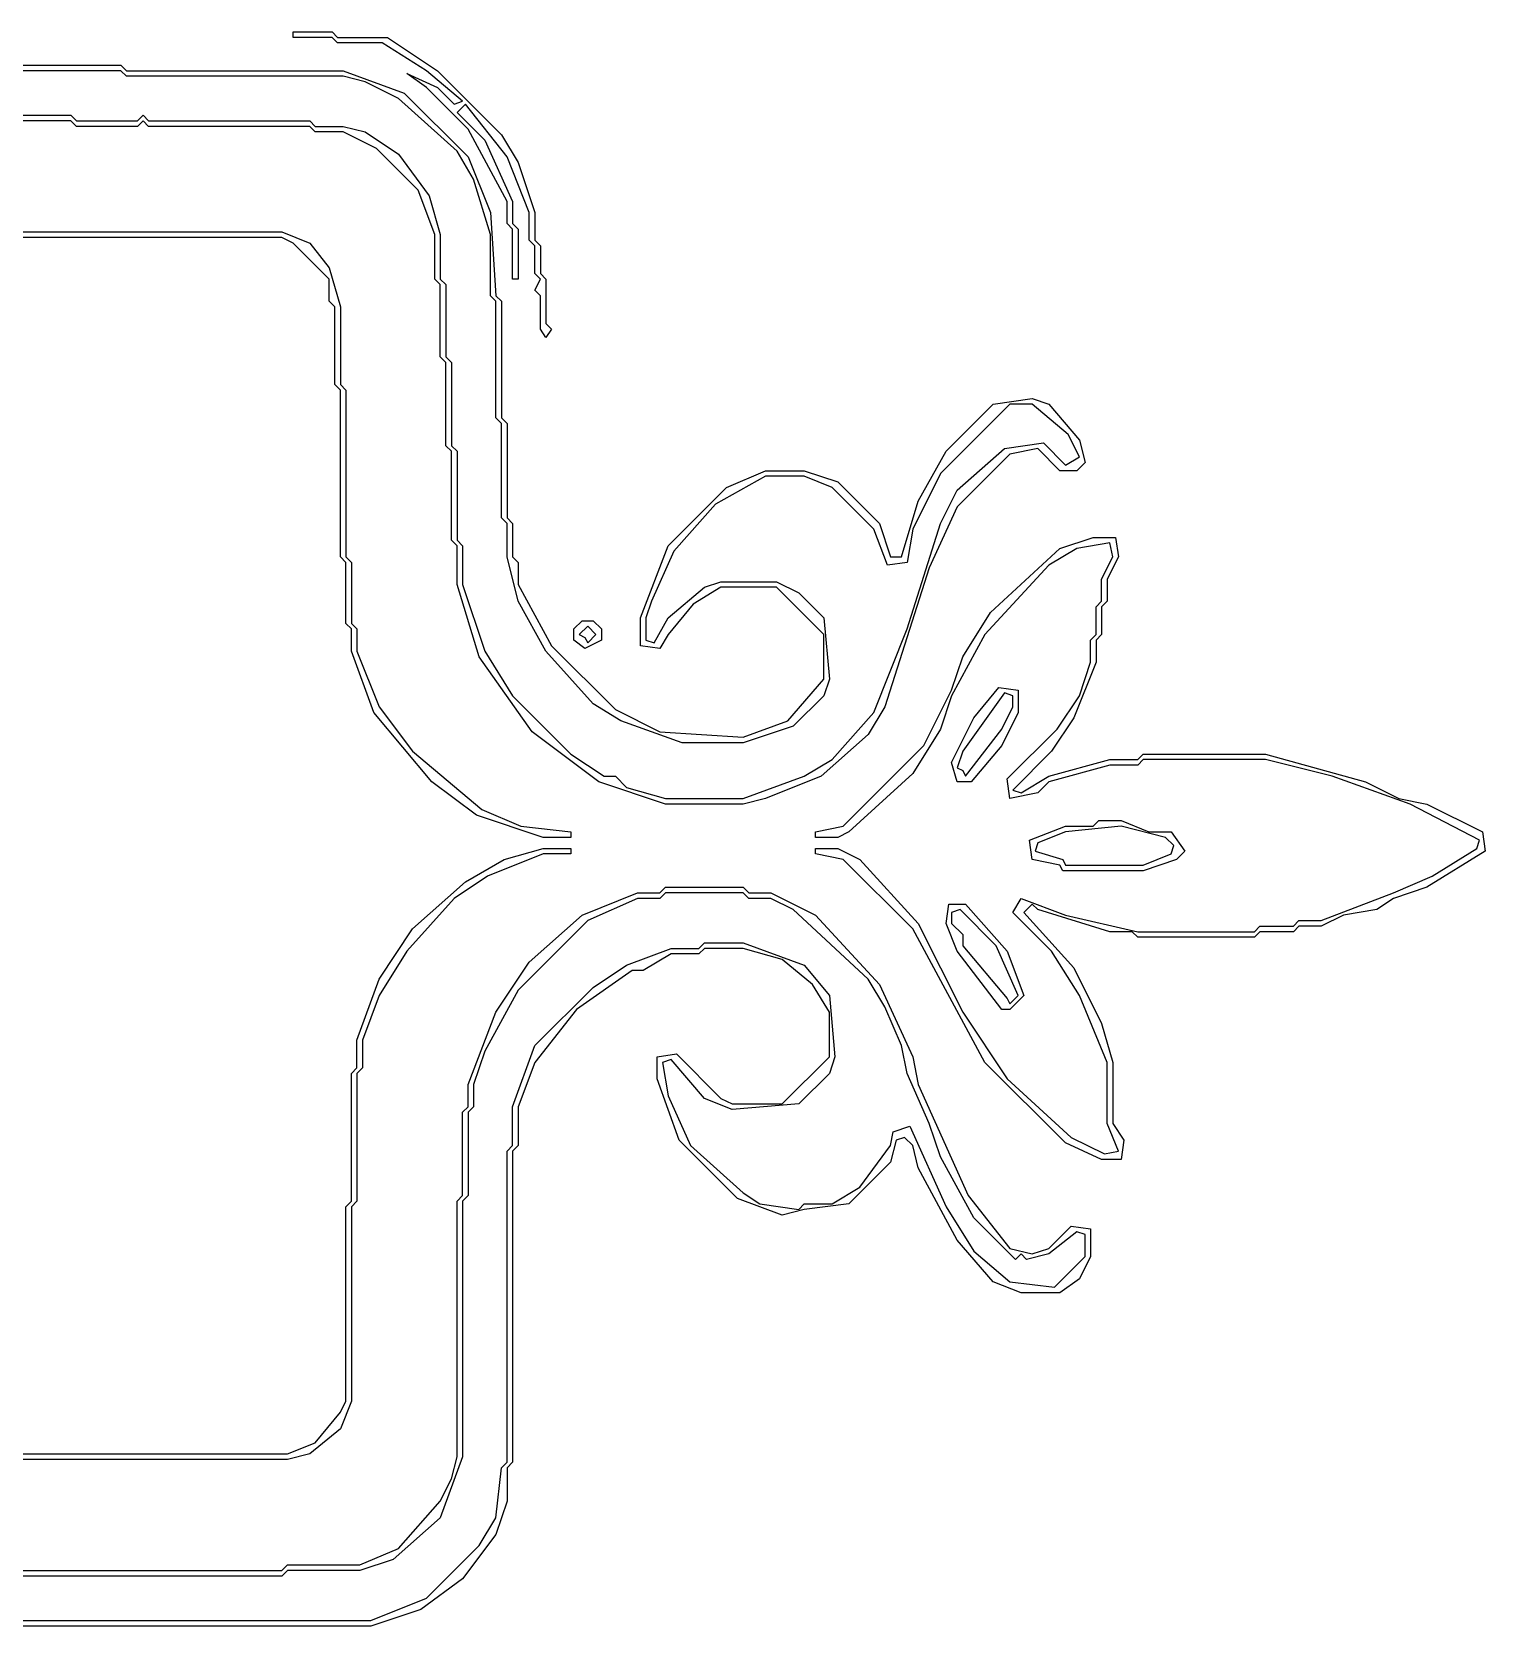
# Model space of a CAD drawing. Extents: x 0.2 to 6.6, y 0.38 to 3.24.
# Drawn here: x 5.461 to 6.598, y 1.198 to 2.446 of the extents above; entities that cross this region are included whole.
import ezdxf

# ---------------------------------------------------------------- set-up
doc = ezdxf.new("R2010")
doc.units = 0

msp = doc.modelspace()

# ---------------------------------------------------------------- linework, layer by layer
at = {"color": 7}
for points in [[(5.863, 2.2065), (5.8587, 2.213), (5.8587, 2.2391), (5.8543, 2.2435), (5.8587, 2.2522), (5.8543, 2.2565), (5.8543, 2.2783), (5.85, 2.2826), (5.85, 2.3043), (5.8326, 2.3478), (5.8, 2.3891), (5.7935, 2.3826), (5.8152, 2.3609), (5.837, 2.313), (5.837, 2.2957), (5.8413, 2.2913), (5.8413, 2.2522), (5.837, 2.2522), (5.837, 2.2913), (5.8326, 2.2957), (5.8326, 2.313), (5.8022, 2.3696), (5.7696, 2.4022), (5.7543, 2.413), (5.7783, 2.4022), (5.7913, 2.3891), (5.7978, 2.3913), (5.7696, 2.4152), (5.7348, 2.437), (5.7, 2.437), (5.6957, 2.4413), (5.6652, 2.4413), (5.6652, 2.4457), (5.6957, 2.4457), (5.7, 2.4413), (5.7391, 2.4413), (5.7783, 2.4152), (5.8283, 2.3652), (5.8413, 2.3435), (5.8543, 2.3043), (5.8543, 2.2826), (5.8587, 2.2783), (5.8587, 2.2565), (5.863, 2.2522), (5.863, 2.2174), (5.8674, 2.213), (5.863, 2.2065)], [(6.2978, 1.563), (6.2696, 1.5761), (6.2065, 1.6391), (6.15, 1.7435), (6.0957, 1.7978), (6.0739, 1.8022), (6.0739, 1.8065), (6.0913, 1.8065), (6.1087, 1.7978), (6.1543, 1.7478), (6.1891, 1.6783), (6.2239, 1.6261), (6.2739, 1.5804), (6.3, 1.5674), (6.3109, 1.5696), (6.3022, 1.5913), (6.3022, 1.6391), (6.2804, 1.6913), (6.2587, 1.7261), (6.2283, 1.7565), (6.2348, 1.7674), (6.2696, 1.7543), (6.3261, 1.7413), (6.4174, 1.7413), (6.4217, 1.7457), (6.4478, 1.7457), (6.4522, 1.75), (6.4696, 1.75), (6.5261, 1.7717), (6.5565, 1.7848), (6.5913, 1.8065), (6.5935, 1.813), (6.5391, 1.8413), (6.4783, 1.863), (6.4261, 1.8761), (6.3304, 1.8761), (6.3261, 1.8717), (6.3043, 1.8717), (6.2565, 1.8587), (6.2478, 1.85), (6.2261, 1.8457), (6.2239, 1.8609), (6.263, 1.9), (6.2804, 1.9261), (6.2891, 1.9522), (6.2891, 1.9696), (6.2935, 1.9739), (6.2935, 1.9957), (6.2978, 2), (6.2978, 2.0174), (6.3065, 2.0348), (6.3043, 2.0457), (6.2783, 2.0413), (6.2565, 2.0283), (6.2065, 1.9739), (6.1804, 1.9261), (6.1717, 1.9), (6.15, 1.8652), (6.1, 1.8196), (6.0913, 1.8152), (6.0739, 1.8152), (6.0739, 1.8196), (6.0957, 1.8239), (6.1587, 1.887), (6.1804, 1.9304), (6.1891, 1.9565), (6.2109, 1.9913), (6.2652, 2.0413), (6.2913, 2.05), (6.3087, 2.05), (6.3109, 2.0348), (6.3022, 2.0174), (6.3022, 2), (6.2978, 1.9957), (6.2978, 1.9739), (6.2935, 1.9696), (6.2935, 1.9522), (6.2761, 1.9087), (6.2587, 1.8826), (6.2283, 1.8522), (6.2348, 1.85), (6.2565, 1.863), (6.3043, 1.8761), (6.3261, 1.8761), (6.3304, 1.8804), (6.4261, 1.8804), (6.5043, 1.8587), (6.5304, 1.8457), (6.5522, 1.8413), (6.5957, 1.8196), (6.5978, 1.8043), (6.5522, 1.7761), (6.5261, 1.7674), (6.513, 1.7587), (6.487, 1.7543), (6.4696, 1.7457), (6.4522, 1.7457), (6.4478, 1.7413), (6.4217, 1.7413), (6.4174, 1.737), (6.3261, 1.737), (6.3217, 1.7413), (6.3043, 1.7413), (6.2478, 1.7587), (6.2435, 1.763), (6.237, 1.7565), (6.2761, 1.713), (6.2978, 1.6696), (6.3065, 1.6391), (6.3065, 1.5913), (6.3152, 1.5783), (6.313, 1.563), (6.2978, 1.563)], [(5.8935, 1.963), (5.8848, 1.9696), (5.8848, 1.9783), (5.8913, 1.9848), (5.9, 1.9848), (5.9065, 1.9783), (5.9065, 1.9696), (5.8935, 1.963)], [(5.8935, 1.9717), (5.8957, 1.9674), (5.9022, 1.9739), (5.8957, 1.9804), (5.8891, 1.9739), (5.8935, 1.9717)], [(6.1848, 1.8587), (6.1804, 1.8739), (6.1978, 1.9087), (6.2174, 1.9326), (6.2326, 1.9304), (6.2326, 1.913), (6.2196, 1.887), (6.1957, 1.8587), (6.1848, 1.8587)], [(6.1891, 1.8674), (6.1913, 1.863), (6.2196, 1.9), (6.2283, 1.9174), (6.2283, 1.9261), (6.2217, 1.9283), (6.1891, 1.8826), (6.1848, 1.8696), (6.1891, 1.8674)], [(6.2674, 1.7891), (6.2652, 1.7935), (6.2435, 1.7978), (6.2413, 1.813), (6.2696, 1.8239), (6.2913, 1.8239), (6.2957, 1.8283), (6.313, 1.8283), (6.3348, 1.8196), (6.3522, 1.8196), (6.363, 1.8043), (6.3565, 1.7978), (6.3304, 1.7891), (6.2674, 1.7891)], [(6.2674, 1.7978), (6.2696, 1.7935), (6.3304, 1.7935), (6.3522, 1.8022), (6.3543, 1.8087), (6.3478, 1.8152), (6.313, 1.8239), (6.2696, 1.8196), (6.2478, 1.8109), (6.2457, 1.8043), (6.2674, 1.7978)], [(6.2196, 1.6804), (6.1848, 1.7261), (6.1761, 1.7478), (6.1783, 1.763), (6.1913, 1.763), (6.2239, 1.7261), (6.237, 1.6913), (6.2261, 1.6804), (6.2196, 1.6804)], [(6.2239, 1.6891), (6.2261, 1.6848), (6.2326, 1.6913), (6.2152, 1.7304), (6.187, 1.7587), (6.1804, 1.7565), (6.1804, 1.7478), (6.1891, 1.7391), (6.1891, 1.7304), (6.2239, 1.6891)]]:
    msp.add_lwpolyline(points, close=True, dxfattribs=at)
for points in [[(5.3478, 2.4196), (5.5304, 2.4196), (5.5348, 2.4152), (5.7043, 2.4152), (5.7522, 2.3978), (5.8022, 2.3478), (5.8196, 2.3043), (5.8239, 2.2391), (5.8283, 2.2348), (5.8283, 2.1435), (5.8326, 2.1391), (5.8326, 2.0652), (5.837, 2.0609), (5.837, 2.0348), (5.8413, 2.0304), (5.8413, 2.013), (5.8674, 1.9652), (5.9174, 1.9152), (5.9522, 1.8978), (6.0174, 1.8935), (6.0522, 1.9065), (6.0804, 1.9391), (6.0804, 1.9739), (6.0435, 2.0109), (6, 2.0109), (5.9783, 1.9978), (5.9587, 1.9739), (5.9522, 1.963), (5.937, 1.9652), (5.937, 1.987), (5.9587, 2.0435), (6.0043, 2.0891), (6.0348, 2.1022), (6.0652, 2.1022), (6.0913, 2.0935), (6.1239, 2.0609), (6.1326, 2.0348), (6.1413, 2.0348), (6.1543, 2.0783), (6.1761, 2.1174), (6.213, 2.1543), (6.2435, 2.1587), (6.2565, 2.1543), (6.2804, 2.1261), (6.2848, 2.1087), (6.2783, 2.1022), (6.2652, 2.1022), (6.2478, 2.1196), (6.2261, 2.1152), (6.1848, 2.0739), (6.163, 2.0261), (6.1283, 1.9174), (6.1152, 1.8957), (6.0783, 1.863), (6.0348, 1.8457), (6.0174, 1.8413), (5.9565, 1.8413), (5.9043, 1.8587), (5.8522, 1.8978), (5.8109, 1.9565), (5.7935, 2.013), (5.7935, 2.0435), (5.7891, 2.0478), (5.7891, 2.1174), (5.7848, 2.1217), (5.7848, 2.187), (5.7804, 2.1913), (5.7804, 2.2478), (5.7761, 2.2522), (5.7761, 2.287), (5.763, 2.3217), (5.7304, 2.3543), (5.7043, 2.3674), (5.6826, 2.3674), (5.6783, 2.3717), (5.5522, 2.3717), (5.5478, 2.3761), (5.5435, 2.3717), (5.4957, 2.3717), (5.4913, 2.3761), (5.2696, 2.3761)], [(5.2696, 2.3804), (5.4913, 2.3804), (5.4957, 2.3761), (5.5435, 2.3761), (5.5478, 2.3804), (5.5522, 2.3761), (5.6783, 2.3761), (5.6826, 2.3717), (5.7043, 2.3717), (5.7217, 2.3674), (5.7478, 2.35), (5.7717, 2.3174), (5.7804, 2.287), (5.7804, 2.2522), (5.7848, 2.2478), (5.7848, 2.1913), (5.7891, 2.187), (5.7891, 2.1217), (5.7935, 2.1174), (5.7935, 2.0478), (5.7978, 2.0435), (5.7978, 2.013), (5.8152, 1.9609), (5.837, 1.9261), (5.8826, 1.8804), (5.9087, 1.863), (5.9174, 1.863), (5.9261, 1.8543), (5.9565, 1.8457), (6.0174, 1.8457), (6.0652, 1.863), (6.087, 1.8761), (6.1196, 1.913), (6.1457, 1.9783), (6.1717, 2.0609), (6.1848, 2.087), (6.2217, 2.1196), (6.2522, 2.1239), (6.2696, 2.1065), (6.2804, 2.113), (6.2717, 2.1304), (6.2435, 2.1543), (6.2261, 2.1543), (6.1717, 2.1), (6.15, 2.0565), (6.1457, 2.0304), (6.1304, 2.0283), (6.1196, 2.0565), (6.087, 2.0891), (6.0652, 2.0978), (6.0348, 2.0978), (5.9957, 2.0761), (5.963, 2.0391), (5.9457, 2), (5.9413, 1.987), (5.9413, 1.9696), (5.9478, 1.9674), (5.9587, 1.987), (5.987, 2.0109), (6, 2.0152), (6.0435, 2.0152), (6.0609, 2.0065), (6.0804, 1.987), (6.0848, 1.9391), (6.0804, 1.9261), (6.0565, 1.9022), (6.0174, 1.8891), (5.9696, 1.8891), (5.9217, 1.9065), (5.9, 1.9196), (5.863, 1.9609), (5.8413, 2), (5.8326, 2.0348), (5.8326, 2.0609), (5.8283, 2.0652), (5.8283, 2.1391), (5.8239, 2.1435), (5.8239, 2.2348), (5.8196, 2.2391), (5.8196, 2.287), (5.8065, 2.3304), (5.7935, 2.3522), (5.7478, 2.3935), (5.7217, 2.4065), (5.7043, 2.4109), (5.5348, 2.4109), (5.5304, 2.4152), (5.3478, 2.4152)], [(5.1913, 2.2891), (5.6565, 2.2891), (5.6783, 2.2804), (5.6935, 2.2609), (5.7022, 2.2304), (5.7022, 2.1696), (5.7065, 2.1652), (5.7065, 2.0348), (5.7109, 2.0304), (5.7109, 1.9826), (5.7152, 1.9783), (5.7152, 1.9609), (5.7326, 1.9174), (5.7587, 1.8826), (5.813, 1.837), (5.8435, 1.8239), (5.8826, 1.8196), (5.8826, 1.8152), (5.8609, 1.8152), (5.8087, 1.8326), (5.7739, 1.8587), (5.7283, 1.913), (5.7109, 1.9609), (5.7109, 1.9783), (5.7065, 1.9826), (5.7065, 2.0304), (5.7022, 2.0348), (5.7022, 2.1652), (5.6978, 2.1696), (5.6978, 2.2304), (5.6935, 2.2348), (5.6935, 2.2522), (5.6652, 2.2804), (5.6565, 2.2848), (5.1913, 2.2848)], [(5.4174, 1.3326), (5.6609, 1.3326), (5.6826, 1.3413), (5.7022, 1.3652), (5.7065, 1.3739), (5.7065, 1.5261), (5.7109, 1.5304), (5.7109, 1.6304), (5.7152, 1.6348), (5.7152, 1.6565), (5.7326, 1.7043), (5.7587, 1.7435), (5.8, 1.7804), (5.8304, 1.7978), (5.8609, 1.8065), (5.8826, 1.8065), (5.8826, 1.8022), (5.8609, 1.8022), (5.8174, 1.7848), (5.7913, 1.7674), (5.7543, 1.7261), (5.7326, 1.6913), (5.7196, 1.6565), (5.7196, 1.6348), (5.7152, 1.6304), (5.7152, 1.5304), (5.7109, 1.5261), (5.7109, 1.3739), (5.7022, 1.3522), (5.6783, 1.3326), (5.6609, 1.3283), (5.4174, 1.3283)], [(5.387, 1.2413), (5.6565, 1.2413), (5.6609, 1.2457), (5.7174, 1.2457), (5.7478, 1.2587), (5.7804, 1.2957), (5.7891, 1.313), (5.7935, 1.3304), (5.7935, 1.5304), (5.7978, 1.5348), (5.7978, 1.6), (5.8022, 1.6043), (5.8022, 1.6217), (5.8239, 1.6783), (5.85, 1.7174), (5.8913, 1.7543), (5.9348, 1.7717), (5.9522, 1.7717), (5.9565, 1.7761), (6.0174, 1.7761), (6.0217, 1.7717), (6.0391, 1.7717), (6.0739, 1.7543), (6.1239, 1.7), (6.15, 1.6435), (6.1543, 1.6217), (6.1935, 1.5348), (6.2261, 1.4935), (6.2435, 1.4891), (6.2565, 1.4935), (6.2739, 1.5109), (6.2891, 1.5087), (6.2891, 1.487), (6.2804, 1.4696), (6.2652, 1.4587), (6.2348, 1.4587), (6.213, 1.4674), (6.1848, 1.5), (6.1543, 1.5565), (6.15, 1.5739), (6.1435, 1.5804), (6.137, 1.5783), (6.1326, 1.5609), (6.1, 1.5283), (6.0652, 1.5239), (6.0478, 1.5196), (6.013, 1.5326), (5.9674, 1.5783), (5.95, 1.6261), (5.95, 1.6435), (5.9652, 1.6457), (6, 1.6109), (6.0087, 1.6065), (6.0478, 1.6065), (6.0848, 1.6435), (6.0848, 1.6783), (6.0717, 1.7), (6.0478, 1.7196), (6.0174, 1.7283), (5.987, 1.7283), (5.9826, 1.7239), (5.9609, 1.7239), (5.9391, 1.7109), (5.9304, 1.7109), (5.887, 1.6804), (5.8543, 1.6391), (5.8413, 1.6043), (5.8413, 1.5739), (5.837, 1.5696), (5.837, 1.3261), (5.8326, 1.3217), (5.8326, 1.2957), (5.8239, 1.2696), (5.7978, 1.2348), (5.7652, 1.2109), (5.7261, 1.1978), (5.3174, 1.1978)], [(5.3174, 1.2022), (5.7261, 1.2022), (5.7696, 1.2196), (5.8109, 1.2609), (5.8239, 1.2826), (5.8283, 1.3217), (5.8326, 1.3261), (5.8326, 1.5696), (5.837, 1.5739), (5.837, 1.6043), (5.8543, 1.6522), (5.9, 1.6978), (5.9261, 1.7152), (5.9609, 1.7283), (5.9826, 1.7283), (5.987, 1.7326), (6.0174, 1.7326), (6.0652, 1.7152), (6.0848, 1.6913), (6.0891, 1.6435), (6.0848, 1.6304), (6.0609, 1.6065), (6.0087, 1.6022), (5.987, 1.6109), (5.9609, 1.6413), (5.9543, 1.6391), (5.9587, 1.613), (5.9761, 1.5739), (6.0174, 1.537), (6.0304, 1.5283), (6.0609, 1.5239), (6.0652, 1.5283), (6.087, 1.5283), (6.1087, 1.5413), (6.1326, 1.5739), (6.1348, 1.5848), (6.1478, 1.5891), (6.1761, 1.5261), (6.1978, 1.4913), (6.2261, 1.4674), (6.2609, 1.463), (6.2848, 1.487), (6.2848, 1.5043), (6.2783, 1.5065), (6.2565, 1.4891), (6.2391, 1.4848), (6.2348, 1.4891), (6.2304, 1.4848), (6.1978, 1.5174), (6.1717, 1.5652), (6.163, 1.5913), (6.1457, 1.6304), (6.1413, 1.6522), (6.1283, 1.6826), (6.1152, 1.7043), (6.0565, 1.7587), (6.0391, 1.7674), (6.0217, 1.7674), (6.0174, 1.7717), (5.9565, 1.7717), (5.9522, 1.7674), (5.9348, 1.7674), (5.8957, 1.75), (5.8413, 1.6957), (5.8152, 1.6478), (5.8065, 1.6217), (5.8065, 1.6043), (5.8022, 1.6), (5.8022, 1.5348), (5.7978, 1.5304), (5.7978, 1.3304), (5.7804, 1.2826), (5.7435, 1.25), (5.7174, 1.2413), (5.6609, 1.2413), (5.6565, 1.237), (5.387, 1.237)]]:
    msp.add_lwpolyline(points, dxfattribs=at)

doc.saveas('drawing.dxf')
